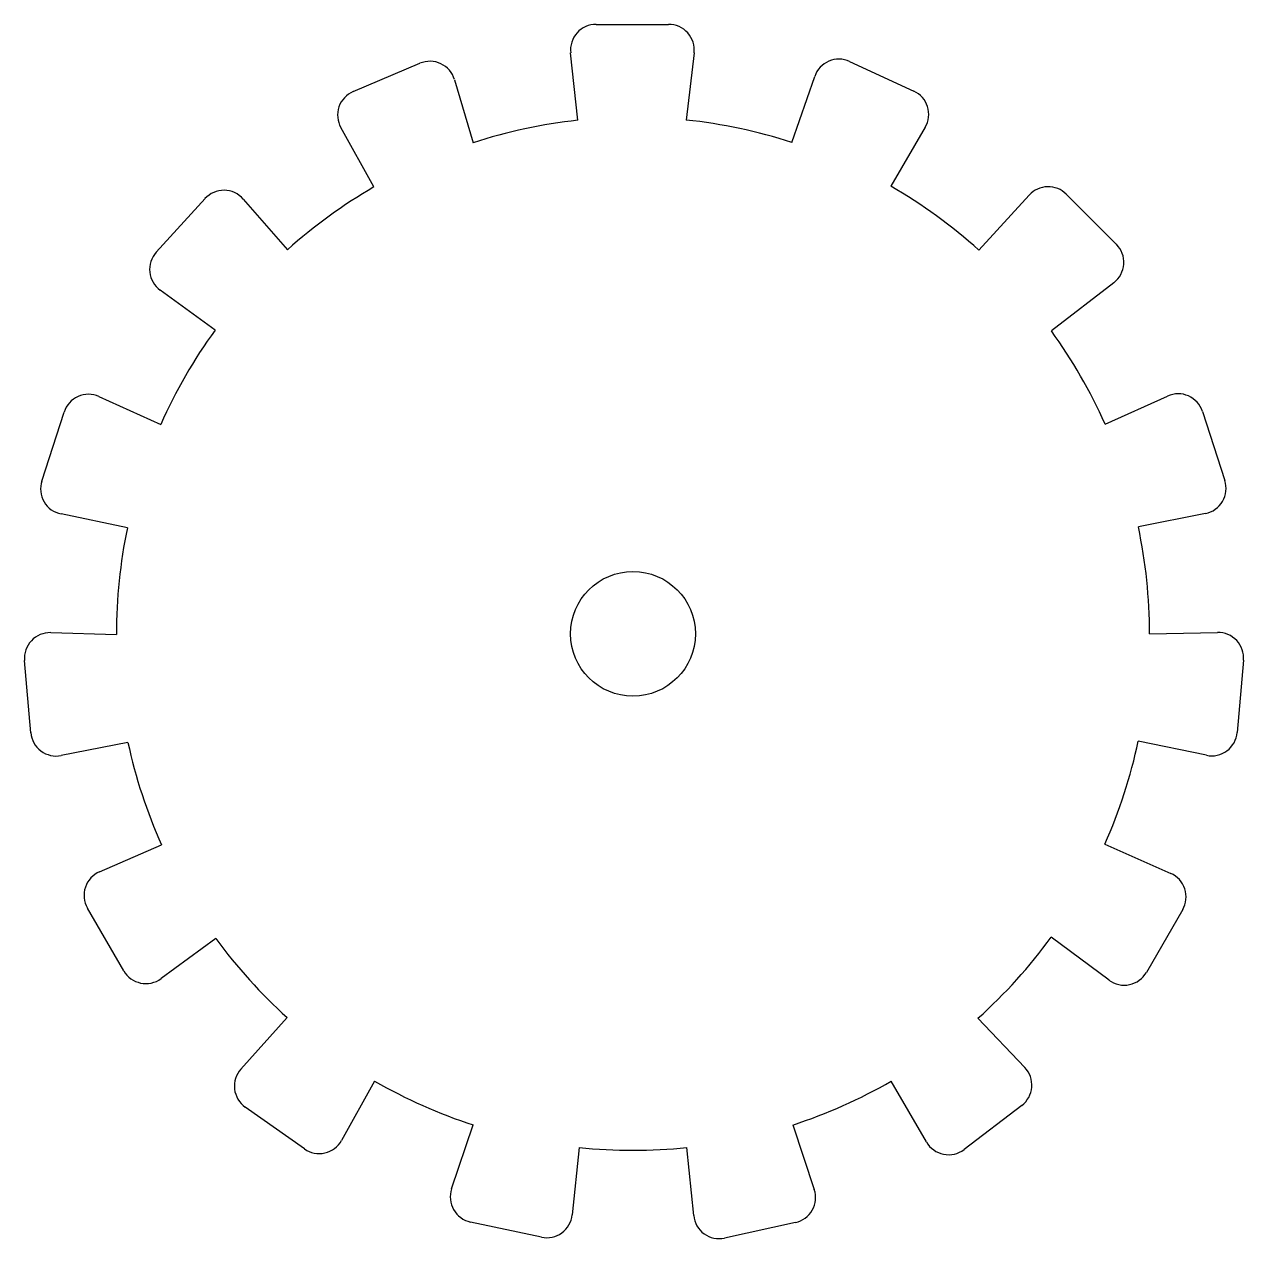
# Model space of a CAD drawing. Extents: x -1.76 to 1.76, y -1.75 to 1.76.
import ezdxf

# ---------------------------------------------------------------- set-up
doc = ezdxf.new("R2010")
doc.units = 0
doc.header["$MEASUREMENT"] = 0
doc.layers.add('VISIBLE', color=7, linetype='CONTINUOUS')

msp = doc.modelspace()

# ---------------------------------------------------------------- linework, layer by layer
at = {"layer": 'VISIBLE'}
for p, q in [((-0.1063, 1.7589), (0.1028, 1.7589)), ((-0.1587, 1.4821), (-0.1798, 1.677)), ((0.1762, 1.6765), (0.1538, 1.4826)), ((-0.8072, 1.5649), (-0.6146, 1.6465)), ((0.6251, 1.6518), (0.8105, 1.5663)), ((-0.5149, 1.5993), (-0.4615, 1.4173)), ((0.4587, 1.4182), (0.5243, 1.6088)), ((-0.7474, 1.2896), (-0.8429, 1.4609)), ((0.8435, 1.462), (0.7442, 1.2915)), ((1.2502, 1.2687), (1.3947, 1.1242)), ((-1.3755, 1.1011), (-1.2349, 1.2559)), ((-1.1245, 1.2549), (-0.9966, 1.1084)), ((0.9978, 1.1073), (1.1435, 1.2664)), ((-1.2058, 0.8762), (-1.3643, 0.9917)), ((1.3877, 1.0134), (1.2073, 0.8741)), ((-1.5409, 0.6848), (-1.3624, 0.6046)), ((1.3621, 0.6054), (1.5427, 0.6863)), ((-1.7057, 0.441), (-1.6415, 0.6401)), ((1.6432, 0.6416), (1.7077, 0.4424)), ((-1.4587, 0.3063), (-1.6504, 0.346)), ((1.652, 0.3472), (1.4583, 0.3084)), ((-1.6801, 0.0034), (-1.4906, -0.0019)), ((1.4906, 0), (1.6866, 0.004)), ((-1.7376, -0.2853), (-1.7558, -0.0769)), ((1.7617, -0.0763), (1.7435, -0.2847)), ((-1.4572, -0.3133), (-1.6496, -0.3513)), ((1.6548, -0.3506), (1.4581, -0.3095)), ((-1.5393, -0.6866), (-1.3604, -0.6092)), ((1.3613, -0.6071), (1.5521, -0.6914)), ((-1.4694, -0.9725), (-1.574, -0.7913)), ((1.5862, -0.7959), (1.4816, -0.9771)), ((-1.2035, -0.8794), (-1.3618, -0.9952)), ((1.3736, -0.9994), (1.2065, -0.8753)), ((-1.1312, -1.2561), (-0.9976, -1.1075)), ((0.9954, -1.1095), (1.1305, -1.2516)), ((-0.7455, -1.2907), (-0.8408, -1.4621)), ((0.8468, -1.4665), (0.7454, -1.2908)), ((-0.948, -1.4866), (-1.1189, -1.3659)), ((1.1219, -1.3612), (0.9557, -1.4882)), ((-0.5233, -1.6017), (-0.461, -1.4175)), ((0.4609, -1.4175), (0.5231, -1.6035)), ((-0.1552, -1.4825), (-0.1752, -1.6767)), ((0.1752, -1.6788), (0.1558, -1.4824)), ((-0.2642, -1.7413), (-0.4687, -1.6976)), ((0.4688, -1.6991), (0.2645, -1.7437))]:
    msp.add_line(p, q, dxfattribs=at)
msp.add_circle((0, 0), 0.18, dxfattribs=at)
for centre, radius, start, end in [((-0.1063, 1.685), 0.0739, 90, 186.1704), ((0.1028, 1.685), 0.0739, 353.3926, 90), ((0.5942, 1.5848), 0.0739, 65.2345, 161.0112), ((-0.5858, 1.5785), 0.0739, 16.3606, 112.968), ((-0.7784, 1.4969), 0.0739, 112.968, 209.1385), ((0.7796, 1.4992), 0.0739, 329.8019, 65.2345), ((0, 0), 1.4906, 96.1122, 108.0354), ((0, 0), 1.4906, 72.076, 84.0781), ((-1.1802, 1.2062), 0.0739, 41.1452, 137.7526), ((0, 0), 1.4906, 120.0962, 131.9588), ((0, 0), 1.4906, 47.9775, 60.0482), ((1.198, 1.2164), 0.0739, 45, 137.5147), ((-1.3208, 1.0514), 0.0739, 137.7526, 233.923), ((1.3425, 1.0719), 0.0739, 307.6858, 45), ((0, 0), 1.4906, 143.9962, 156.0714), ((0, 0), 1.4906, 23.965, 35.9058), ((-1.5712, 0.6174), 0.0739, 65.79, 162.1327), ((1.5729, 0.6189), 0.0739, 17.9483, 114.1187), ((-1.6354, 0.4183), 0.0739, 162.1327, 258.3031), ((1.6374, 0.4197), 0.0739, 281.3409, 17.9483), ((0, 0), 1.4906, 168.1411, 180.0739), ((0, 0), 1.4906, 0, 11.9408), ((-1.6822, -0.0705), 0.0739, 88.3926, 185), ((1.6881, -0.0699), 0.0739, 355, 91.1704), ((-1.664, -0.2788), 0.0739, 185, 281.1704), ((0, 0), 1.4906, 192.1349, 204.1218), ((0, 0), 1.4906, 335.9641, 348.0149), ((1.6699, -0.2782), 0.0739, 258.2144, 355), ((-1.51, -0.7544), 0.0739, 113.3926, 210), ((1.5222, -0.759), 0.0739, 330, 66.1704), ((0, 0), 1.4906, 216.157, 227.9895), ((0, 0), 1.4906, 311.8969, 324.0393), ((-1.4054, -0.9355), 0.0739, 210, 306.1704), ((1.4176, -0.9401), 0.0739, 233.3926, 330), ((-1.0762, -1.3055), 0.0739, 138.0453, 234.7582), ((1.077, -1.3025), 0.0739, 307.3974, 43.5679), ((0, 0), 1.4906, 239.9893, 251.9831), ((0, 0), 1.4906, 288.0131, 300.0057), ((-0.9054, -1.4262), 0.0739, 234.7582, 330.9286), ((0.9108, -1.4295), 0.0739, 209.9977, 307.3974), ((0, 0), 1.4906, 264.024, 276.0001), ((-0.4533, -1.6253), 0.0739, 161.326, 257.9334), ((0.4531, -1.6269), 0.0739, 282.3253, 18.4957), ((-0.2487, -1.6691), 0.0739, 257.9334, 354.1038), ((0.2487, -1.6716), 0.0739, 185.6345, 282.3253)]:
    msp.add_arc(centre, radius, start, end, dxfattribs=at)

doc.saveas('drawing.dxf')
